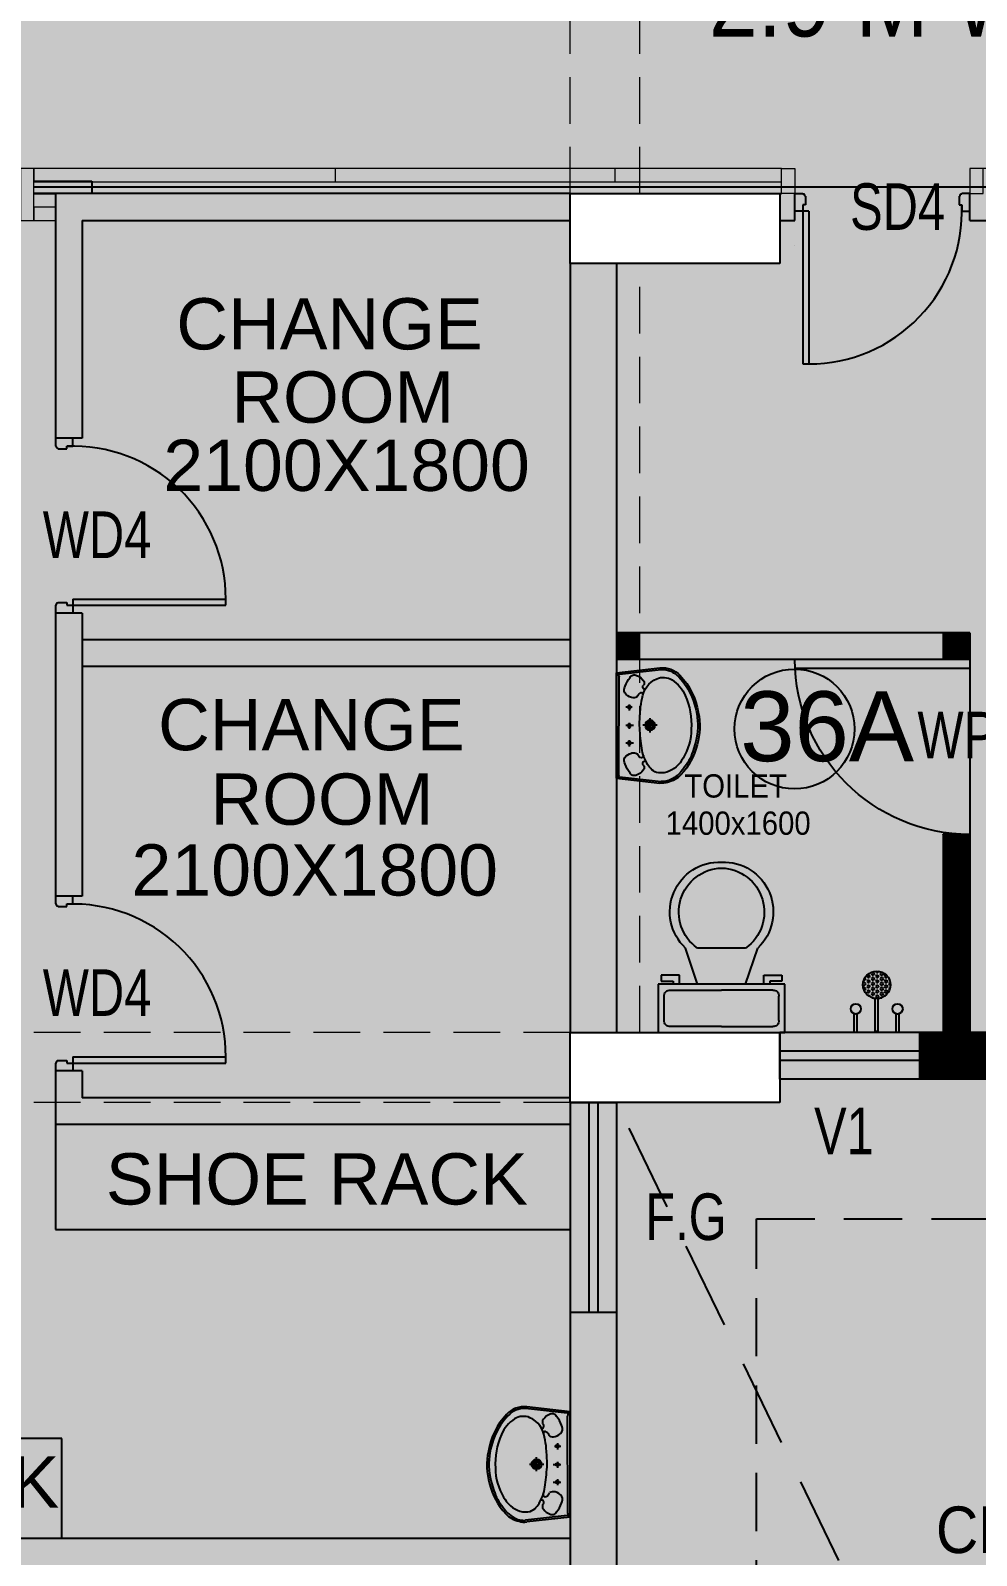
# Model space of a CAD drawing. Extents: x 11034434 to 11724204, y -4674497 to -3911811.
# Drawn here: x 11653140 to 11657198, y -4556778 to -4550233 of the extents above; entities that cross this region are included whole.
import ezdxf

# ---------------------------------------------------------------- set-up
doc = ezdxf.new("R2010")
doc.units = 0
doc.header["$MEASUREMENT"] = 0
for name, pattern in [('CENTER', [0]), ('DASHED', [0.75, 0.5, -0.25]), ('DASHED2', [0.375, 0.25, -0.125]), ('HIDDEN', [0.375, 0.25, -0.125])]:
    doc.linetypes.add(name, pattern=pattern)
doc.layers.get('0').update_dxf_attribs({"color": 251, "linetype": 'CONTINUOUS'})
for name, color, linetype in [('BEAM', 251, 'CONTINUOUS'), ('HATCH', 251, 'CONTINUOUS'), ('HS', 251, 'CONTINUOUS')]:
    doc.layers.add(name, color=color, linetype=linetype)
doc.layers.add('WALL PANEL', color=7, linetype='CONTINUOUS', lineweight=15)
doc.styles.add('ARIAL', font='arial.ttf', dxfattribs={"width": 0.75})
doc.styles.get("Standard").update_dxf_attribs({"font": 'arial.ttf'})
pattern_1 = [(45, (348973.33256, 82478.97014), (-0.0883883476483, 0.0883883476483), [])]

msp = doc.modelspace()

# ---------------------------------------------------------------- hatches: boundary and pattern name
at = {"ltscale": 500}
for points in [[(11655454, -4550933), (11653246.5, -4550933), (11653246.5, -4551983), (11653361.5, -4551983), (11653361.5, -4551048), (11655454, -4551048)], [(11655654, -4551233), (11655454, -4551233), (11655454, -4554533), (11655654, -4554533)], [(11653361.5, -4552733), (11653246.5, -4552733), (11653246.5, -4553948), (11653361.5, -4553948)], [(11655454, -4552848), (11653361.5, -4552848), (11653361.5, -4552963), (11655454, -4552963)], [(11653246.5, -4554928), (11653361.5, -4554928), (11653361.5, -4554698), (11653246.5, -4554698)], [(11655454, -4554833), (11655454, -4554813), (11653361.5, -4554813), (11653361.5, -4554928), (11655454, -4554928)], [(11655654, -4555733), (11655454, -4555733), (11655454, -4556998), (11655654, -4556998)], [(11655454, -4556703), (11649424, -4556703), (11649424, -4556818), (11655454, -4556818)]]:
    msp.add_hatch(color=256, dxfattribs=at).paths.add_polyline_path(points)
at = {"layer": 'HATCH', "ltscale": 500}
h = msp.add_hatch(color=251, dxfattribs=at)
h.dxf.hatch_style = 1
h.paths.add_polyline_path([(11633364, -4566323), (11633664, -4566323), (11633664, -4567223), (11633364, -4567223)])
h.paths.add_polyline_path([(11676774, -4570188), (11677674, -4570188), (11677674, -4570488), (11676774, -4570488)])
h.paths.add_polyline_path([(11651189, -4576253), (11651489, -4576253), (11651489, -4577153), (11651189, -4577153)])
h.paths.add_polyline_path([(11673574, -4576253), (11674174, -4576253), (11674174, -4576553), (11673574, -4576553)])
h.paths.add_polyline_path([(11629934, -4558133), (11630684, -4558133), (11630684, -4558433), (11629934, -4558433)])
h.paths.add_polyline_path([(11629934, -4561663), (11630834, -4561663), (11630834, -4561963), (11629934, -4561963)])
h.paths.add_polyline_path([(11666915.7, -4576153), (11667744, -4576153), (11667744, -4576453), (11666915.7, -4576453)])
h.paths.add_polyline_path([(11643159, -4575553), (11643459, -4575553), (11643459, -4576453), (11643159, -4576453)])
h.paths.add_polyline_path([(11636989, -4575703), (11637289, -4575703), (11637289, -4576453), (11636989, -4576453)])
h.paths.add_polyline_path([(11636664, -4576478), (11636964, -4576478), (11636964, -4577228), (11636664, -4577228)])
h.paths.add_polyline_path([(11629934, -4547263), (11630684, -4547263), (11630684, -4547563), (11629934, -4547563)])
h.paths.add_polyline_path([(11676774, -4547263), (11677674, -4547263), (11677674, -4547563), (11676774, -4547563)])
h.paths.add_polyline_path([(11629834, -4566323), (11630134, -4566323), (11630134, -4567223), (11629834, -4567223)])
h.paths.add_polyline_path([(11636664, -4575703), (11636964, -4575703), (11636964, -4576453), (11636664, -4576453)])
h.paths.add_polyline_path([(11676674, -4533533), (11676974, -4533533), (11676974, -4532554.7), (11676674, -4532554.7)])
h.paths.add_polyline_path([(11629934, -4554533), (11630684, -4554533), (11630684, -4554833), (11629934, -4554833)])
h.paths.add_polyline_path([(11658389, -4576253), (11658689, -4576253), (11658689, -4577153), (11658389, -4577153)])
h.paths.add_polyline_path([(11676774, -4527303), (11677674, -4527303), (11677674, -4527603), (11676774, -4527603)])
h.paths.add_polyline_path([(11676774, -4543663), (11677674, -4543663), (11677674, -4543963), (11676774, -4543963)])
h.paths.add_polyline_path([(11629934, -4550933), (11630684, -4550933), (11630684, -4551233), (11629934, -4551233)])
h.paths.add_polyline_path([(11661989, -4570223), (11662289, -4570223), (11662289, -4571123), (11661989, -4571123)])
h.paths.add_polyline_path([(11676774, -4550933), (11677674, -4550933), (11677674, -4551233), (11676774, -4551233)])
h.paths.add_polyline_path([(11634979, -4536533), (11635279, -4536533), (11635279, -4537133), (11634979, -4537133)])
h.paths.add_polyline_path([(11629934, -4536533), (11630834, -4536533), (11630834, -4536833), (11629934, -4536833)])
h.paths.add_polyline_path([(11676774, -4536533), (11677574, -4536533), (11677574, -4536833), (11676774, -4536833)])
h.paths.add_polyline_path([(11673574, -4565263), (11674272.9, -4565263), (11674272.9, -4565563), (11673574, -4565563)])
h.paths.add_polyline_path([(11670744, -4576153), (11671572.3, -4576153), (11671572.3, -4576453), (11670744, -4576453)])
h.paths.add_polyline_path([(11676774, -4558133), (11677674, -4558133), (11677674, -4558433), (11676774, -4558433)])
h.paths.add_polyline_path([(11634979, -4532933), (11635279, -4532933), (11635279, -4533533), (11634979, -4533533)])
h.paths.add_polyline_path([(11635304, -4532933), (11635604, -4532933), (11635604, -4533533), (11635304, -4533533)])
h.paths.add_polyline_path([(11631314, -4532633), (11631614, -4532633), (11631614, -4533533), (11631314, -4533533)])
h.paths.add_polyline_path([(11676774, -4576153), (11677674, -4576153), (11677674, -4576453), (11676774, -4576453)])
h.paths.add_polyline_path([(11649424, -4525003), (11649724, -4525003), (11649724, -4525903), (11649424, -4525903)])
h.paths.add_polyline_path([(11655454, -4525003), (11655754, -4525003), (11655754, -4525903), (11655454, -4525903)])
h.paths.add_polyline_path([(11633364, -4575703), (11633664, -4575703), (11633664, -4576453), (11633364, -4576453)])
h.paths.add_polyline_path([(11635304, -4536533), (11635604, -4536533), (11635604, -4537133), (11635304, -4537133)])
h.paths.add_polyline_path([(11646124, -4525003), (11646424, -4525003), (11646424, -4525903), (11646124, -4525903)])
h.paths.add_polyline_path([(11631314, -4526753), (11631614, -4526753), (11631614, -4527503), (11631314, -4527503)])
h.paths.add_polyline_path([(11634979, -4540133), (11635279, -4540133), (11635279, -4540733), (11634979, -4540733)])
h.paths.add_polyline_path([(11635304, -4540733), (11635604, -4540733), (11635604, -4540133), (11635304, -4540133)])
h.paths.add_polyline_path([(11633364, -4561213), (11633664, -4561213), (11633664, -4561963), (11633364, -4561963)])
h.paths.add_polyline_path([(11634979, -4526753), (11635279, -4526753), (11635279, -4527503), (11634979, -4527503)])
h.paths.add_polyline_path([(11632914, -4576478), (11633664, -4576478), (11633664, -4576778), (11632914, -4576778)])
h.paths.add_polyline_path([(11661989, -4576253), (11662289, -4576253), (11662289, -4577153), (11661989, -4577153)])
h.paths.add_polyline_path([(11633364, -4570223), (11633664, -4570223), (11633664, -4570973), (11633364, -4570973)])
h.paths.add_polyline_path([(11654789, -4576253), (11655089, -4576253), (11655089, -4577153), (11654789, -4577153)])
h.paths.add_polyline_path([(11676774, -4540133), (11677674, -4540133), (11677674, -4540433), (11676774, -4540433)])
h.paths.add_polyline_path([(11629934, -4543663), (11630684, -4543663), (11630684, -4543963), (11629934, -4543963)])
h.paths.add_polyline_path([(11670744, -4576478), (11671344, -4576478), (11671344, -4576778), (11670744, -4576778)])
h.paths.add_polyline_path([(11629659, -4576478), (11630409, -4576478), (11630409, -4576778), (11629659, -4576778)])
h.paths.add_polyline_path([(11667144, -4576478), (11667744, -4576478), (11667744, -4576778), (11667144, -4576778)])
h.paths.add_polyline_path([(11630834, -4540133), (11629934, -4540133), (11629934, -4540433), (11630834, -4540433)])
h.paths.add_polyline_path([(11643159, -4570223), (11643459, -4570223), (11643459, -4571123), (11643159, -4571123)])
h.paths.add_polyline_path([(11647589, -4576253), (11647889, -4576253), (11647889, -4577153), (11647589, -4577153)])
h.paths.add_polyline_path([(11667444, -4570223), (11667744, -4570223), (11667744, -4571123), (11667444, -4571123)])
h.paths.add_polyline_path([(11676774, -4561663), (11677674, -4561663), (11677674, -4561963), (11676774, -4561963)])
h.paths.add_polyline_path([(11676774, -4566923), (11677752.3, -4566923), (11677752.3, -4567223), (11676774, -4567223)])
h.paths.add_polyline_path([(11637734, -4526603), (11638034, -4526603), (11638034, -4527503), (11637734, -4527503)])
edge = h.paths.add_edge_path()
edge.add_line((11658239, -4526603), (11658239, -4527503))
edge.add_line((11670744, -4567223), (11671722.3, -4567223))
edge.add_line((11636664, -4561213), (11636664, -4561963))
edge.add_line((11658539, -4533533), (11658539, -4532633))
edge.add_line((11636964, -4570973), (11636964, -4570223))
edge.add_line((11636989, -4570223), (11636989, -4570973))
h.paths.add_polyline_path([(11655454, -4566923), (11656354, -4566923), (11656354, -4567223), (11655454, -4567223)], flags=17)
h.paths.add_polyline_path([(11640094, -4566323), (11640394, -4566323), (11640394, -4567223), (11640094, -4567223)], flags=17)
h.paths.add_polyline_path([(11636989, -4566473), (11637289, -4566473), (11637289, -4567223), (11636989, -4567223)], flags=17)
h.paths.add_polyline_path([(11636989, -4570223), (11637289, -4570223), (11637289, -4570973), (11636989, -4570973)], flags=17)
h.paths.add_polyline_path([(11645445.7, -4566923), (11646424, -4566923), (11646424, -4567223), (11645445.7, -4567223)], flags=17)
h.paths.add_polyline_path([(11647249.9, -4570223), (11648228.1, -4570223), (11648228.1, -4570523), (11647249.9, -4570523)], flags=17)
h.paths.add_polyline_path([(11660814, -4566923), (11661714, -4566923), (11661714, -4567223), (11660814, -4567223)], flags=17)
h.paths.add_polyline_path([(11649424, -4566923), (11650402.3, -4566923), (11650402.3, -4567223), (11649424, -4567223)], flags=17)
h.paths.add_polyline_path([(11666844, -4566923), (11667744, -4566923), (11667744, -4567223), (11666844, -4567223)], flags=17)
h.paths.add_polyline_path([(11636664, -4566473), (11636964, -4566473), (11636964, -4567223), (11636664, -4567223)], flags=17)
h.paths.add_polyline_path([(11636664, -4570223), (11636964, -4570223), (11636964, -4570973), (11636664, -4570973)], flags=17)
h.paths.add_polyline_path([(11660814, -4540133), (11661714, -4540133), (11661714, -4540433), (11660814, -4540433)], flags=17)
h.paths.add_polyline_path([(11655454, -4532933), (11655754, -4532933), (11655754, -4533533), (11655454, -4533533)], flags=16)
h.paths.add_polyline_path([(11655454, -4547263), (11656354, -4547263), (11656354, -4547563), (11655454, -4547563)], flags=17)
h.paths.add_polyline_path([(11652224, -4531073), (11652824, -4531073), (11652824, -4531373), (11652224, -4531373)], flags=17)
h.paths.add_polyline_path([(11652224, -4533233), (11652824, -4533233), (11652824, -4533533), (11652224, -4533533)], flags=16)
h.paths.add_polyline_path([(11660814, -4561663), (11661714, -4561663), (11661714, -4561963), (11660814, -4561963)], flags=17)
h.paths.add_polyline_path([(11636664, -4561213), (11636964, -4561213), (11636964, -4561963), (11636664, -4561963)], flags=17)
h.paths.add_polyline_path([(11646424, -4551233), (11645524, -4551233), (11645524, -4550933), (11646424, -4550933)], flags=17)
h.paths.add_polyline_path([(11639494, -4558133), (11640394, -4558133), (11640394, -4558433), (11639494, -4558433)], flags=17)
h.paths.add_polyline_path([(11646124, -4561363), (11646424, -4561363), (11646424, -4562263), (11646124, -4562263)], flags=17)
h.paths.add_polyline_path([(11639494, -4561663), (11640394, -4561663), (11640394, -4561963), (11639494, -4561963)], flags=17)
h.paths.add_polyline_path([(11655454, -4558133), (11656354, -4558133), (11656354, -4558433), (11655454, -4558433)], flags=17)
h.paths.add_polyline_path([(11636989, -4561213), (11637289, -4561213), (11637289, -4561963), (11636989, -4561963)], flags=17)
h.paths.add_polyline_path([(11639494, -4554533), (11640394, -4554533), (11640394, -4554833), (11639494, -4554833)], flags=17)
h.paths.add_polyline_path([(11660814, -4543663), (11661714, -4543663), (11661714, -4543963), (11660814, -4543963)], flags=17)
h.paths.add_polyline_path([(11660814, -4554533), (11661714, -4554533), (11661714, -4554833), (11660814, -4554833)], flags=17)
h.paths.add_polyline_path([(11660814, -4550933), (11661714, -4550933), (11661714, -4551233), (11660814, -4551233)], flags=17)
h.paths.add_polyline_path([(11664314, -4565263), (11664914, -4565263), (11664914, -4565563), (11664314, -4565563)], flags=17)
h.paths.add_polyline_path([(11670744, -4547263), (11671644, -4547263), (11671644, -4547563), (11670744, -4547563)], flags=17)
h.paths.add_polyline_path([(11666844, -4547263), (11667744, -4547263), (11667744, -4547563), (11666844, -4547563)], flags=17)
h.paths.add_polyline_path([(11649424, -4554233), (11649724, -4554233), (11649724, -4555133), (11649424, -4555133)], flags=17)
h.paths.add_polyline_path([(11655454, -4554533), (11656354, -4554533), (11656354, -4554833), (11655454, -4554833)], flags=17)
h.paths.add_polyline_path([(11670744, -4566923), (11671722.3, -4566923), (11671722.3, -4567223), (11670744, -4567223)], flags=17)
h.paths.add_polyline_path([(11646124, -4554233), (11646424, -4554233), (11646424, -4555133), (11646124, -4555133)], flags=17)
h.paths.add_polyline_path([(11667444, -4554233), (11667744, -4554233), (11667744, -4555133), (11667444, -4555133)], flags=17)
h.paths.add_polyline_path([(11649424, -4547263), (11650324, -4547263), (11650324, -4547563), (11649424, -4547563)], flags=17)
h.paths.add_polyline_path([(11662541.5, -4533233), (11663441.5, -4533233), (11663441.5, -4533533), (11662541.5, -4533533)], flags=17)
h.paths.add_polyline_path([(11666844, -4533233), (11667744, -4533233), (11667744, -4533533), (11666844, -4533533)], flags=17)
h.paths.add_polyline_path([(11670744, -4533233), (11671644, -4533233), (11671644, -4533533), (11670744, -4533533)], flags=17)
h.paths.add_polyline_path([(11655454, -4550933), (11656354, -4550933), (11656354, -4551233), (11655454, -4551233)], flags=17)
h.paths.add_polyline_path([(11649424, -4550933), (11650324, -4550933), (11650324, -4551233), (11649424, -4551233)], flags=17)
h.paths.add_polyline_path([(11642994, -4565263), (11643594, -4565263), (11643594, -4565563), (11642994, -4565563)], flags=17)
h.paths.add_polyline_path([(11655454, -4540133), (11656354, -4540133), (11656354, -4540433), (11655454, -4540433)], flags=17)
h.paths.add_polyline_path([(11639494, -4550933), (11640394, -4550933), (11640394, -4551233), (11639494, -4551233)], flags=17)
h.paths.add_polyline_path([(11670744, -4550933), (11671644, -4550933), (11671644, -4551233), (11670744, -4551233)], flags=17)
h.paths.add_polyline_path([(11666844, -4550933), (11667744, -4550933), (11667744, -4551233), (11666844, -4551233)], flags=17)
h.paths.add_polyline_path([(11670744, -4554233), (11671044, -4554233), (11671044, -4555133), (11670744, -4555133)], flags=17)
h.paths.add_polyline_path([(11649424, -4557833), (11649724, -4557833), (11649724, -4558733), (11649424, -4558733)], flags=17)
h.paths.add_polyline_path([(11670744, -4561363), (11671044, -4561363), (11671044, -4562263), (11670744, -4562263)], flags=17)
h.paths.add_polyline_path([(11655454, -4543663), (11656354, -4543663), (11656354, -4543963), (11655454, -4543963)], flags=17)
h.paths.add_polyline_path([(11667444, -4543363), (11667744, -4543363), (11667744, -4544263), (11667444, -4544263)], flags=17)
h.paths.add_polyline_path([(11670744, -4543363), (11671044, -4543363), (11671044, -4544263), (11670744, -4544263)], flags=17)
h.paths.add_polyline_path([(11645524, -4547263), (11646424, -4547263), (11646424, -4547563), (11645524, -4547563)], flags=17)
h.paths.add_polyline_path([(11660618.7, -4547262.8), (11661714, -4547263), (11661714, -4547563), (11660618.7, -4547562.8)], flags=17)
h.paths.add_polyline_path([(11639494, -4547263), (11640394, -4547263), (11640394, -4547563), (11639494, -4547563)], flags=17)
h.paths.add_polyline_path([(11654449.9, -4570223), (11655428.1, -4570223), (11655428.1, -4570523), (11654449.9, -4570523)], flags=17)
h.paths.add_polyline_path([(11646124, -4557833), (11646424, -4557833), (11646424, -4558733), (11646124, -4558733)], flags=17)
h.paths.add_polyline_path([(11641979, -4527503), (11642279, -4527503), (11642279, -4526703), (11641979, -4526703)], flags=17)
h.paths.add_polyline_path([(11670744, -4539833), (11671044, -4539833), (11671044, -4540733), (11670744, -4540733)], flags=17)
h.paths.add_polyline_path([(11646124, -4530473), (11646424, -4530473), (11646424, -4531373), (11646124, -4531373)], flags=17)
h.paths.add_polyline_path([(11660814, -4536533), (11661714, -4536533), (11661714, -4536833), (11660814, -4536833)], flags=17)
h.paths.add_polyline_path([(11655454, -4530473), (11655754, -4530473), (11655754, -4531373), (11655454, -4531373)], flags=17)
h.paths.add_polyline_path([(11641979, -4532633), (11642279, -4532633), (11642279, -4533533), (11641979, -4533533)], flags=17)
h.paths.add_polyline_path([(11658239, -4532633), (11658539, -4532633), (11658539, -4533533), (11658239, -4533533)], flags=16)
h.paths.add_polyline_path([(11639494, -4536533), (11640394, -4536533), (11640394, -4536833), (11639494, -4536833)], flags=17)
h.paths.add_polyline_path([(11649424, -4536533), (11650069, -4536533), (11650069, -4536833), (11649424, -4536833)], flags=17)
h.paths.add_polyline_path([(11637734, -4532633), (11638034, -4532633), (11638034, -4533533), (11637734, -4533533)], flags=17)
h.paths.add_polyline_path([(11667444, -4526603), (11667744, -4526603), (11667744, -4527503), (11667444, -4527503)], flags=17)
h.paths.add_polyline_path([(11646124, -4532633), (11646424, -4532633), (11646424, -4533533), (11646124, -4533533)], flags=17)
h.paths.add_polyline_path([(11662841.5, -4526603), (11663141.5, -4526603), (11663141.5, -4527503), (11662841.5, -4527503)], flags=17)
h.paths.add_polyline_path([(11670744, -4536533), (11671644, -4536533), (11671644, -4536833), (11670744, -4536833)], flags=17)
h.paths.add_polyline_path([(11646124, -4543363), (11646424, -4543363), (11646424, -4544263), (11646124, -4544263)], flags=17)
h.paths.add_polyline_path([(11639494, -4540133), (11640394, -4540133), (11640394, -4540433), (11639494, -4540433)], flags=17)
h.paths.add_polyline_path([(11658239, -4526603), (11658539, -4526603), (11658539, -4527503), (11658239, -4527503)], flags=17)
h.paths.add_polyline_path([(11666844, -4536533), (11667744, -4536533), (11667744, -4536833), (11666844, -4536833)], flags=17)
h.paths.add_polyline_path([(11670744, -4526603), (11671044, -4526603), (11671044, -4527503), (11670744, -4527503)], flags=17)
h.paths.add_polyline_path([(11658049.9, -4570223), (11659028.1, -4570223), (11659028.1, -4570523), (11658049.9, -4570523)], flags=17)
h.paths.add_polyline_path([(11655454, -4536533), (11656354, -4536533), (11656354, -4536833), (11655454, -4536833)], flags=17)
h.paths.add_polyline_path([(11655454, -4561663), (11656354, -4561663), (11656354, -4561963), (11655454, -4561963)], flags=17)
h.paths.add_polyline_path([(11649424, -4539833), (11649724, -4539833), (11649724, -4540733), (11649424, -4540733)], flags=17)
h.paths.add_polyline_path([(11660814, -4558133), (11661714, -4558133), (11661714, -4558433), (11660814, -4558433)], flags=17)
h.paths.add_polyline_path([(11646124, -4540733), (11646424, -4540733), (11646424, -4539835.4), (11646124, -4539835.4)], flags=17)
h.paths.add_polyline_path([(11667444, -4557833), (11667744, -4557833), (11667744, -4558733), (11667444, -4558733)], flags=17)
h.paths.add_polyline_path([(11649424, -4561363), (11649724, -4561363), (11649724, -4562263), (11649424, -4562263)], flags=17)
h.paths.add_polyline_path([(11670744, -4557833), (11671044, -4557833), (11671044, -4558733), (11670744, -4558733)], flags=17)
h.paths.add_polyline_path([(11645445.7, -4536533), (11646424, -4536533), (11646424, -4536833), (11645445.7, -4536833)], flags=17)
h.paths.add_polyline_path([(11667444, -4561363), (11667744, -4561363), (11667744, -4562263), (11667444, -4562263)], flags=17)
h.paths.add_polyline_path([(11649424, -4543363), (11649724, -4543363), (11649724, -4544263), (11649424, -4544263)], flags=17)
h.paths.add_polyline_path([(11639494, -4543663), (11640394, -4543663), (11640394, -4543963), (11639494, -4543963)], flags=17)
h.paths.add_polyline_path([(11667444, -4539833), (11667744, -4539833), (11667744, -4540733), (11667444, -4540733)], flags=17)
h.paths.add_polyline_path([(11671044, -4570280.2), (11670744, -4570280.2), (11670744, -4571201.3), (11671044, -4571201.3)])
at = {"layer": 'HS', "linetype": 'CENTER', "ltscale": 500}
h = msp.add_hatch(color=256, dxfattribs=at)
h.dxf.hatch_style = 1
h.paths.add_polyline_path([(11656419, -4550933), (11656361.8, -4550933), (11656354, -4550933), (11656354, -4551048), (11656361.8, -4551048), (11656419, -4551048)])
at = {"layer": 'HS', "lineweight": -3, "ltscale": 500}
h = msp.add_hatch(dxfattribs=at)
h.set_pattern_fill('ANSI31', color=256)
h.set_pattern_definition([(45, (784378.75209, -965280.0364), (-0.0883883476483, 0.0883883476483), [])])
h.paths.add_polyline_path([(11660814, -4550933), (11659441.5, -4550933), (11659441.5, -4551048), (11660814, -4551048)])
h.paths.add_polyline_path([(11657169, -4550933), (11657169, -4551048), (11659441.5, -4551048), (11659441.5, -4550933)])
h.paths.add_polyline_path([(11657169, -4550933), (11657169, -4550933), (11657169, -4550983.4)], flags=17)
at = {"layer": 'HS', "linetype": 'CENTER', "ltscale": 500, "true_color": 0x636466}
h = msp.add_hatch(dxfattribs=at)
h.set_pattern_fill('ANSI31', color=251)
h.set_pattern_definition(pattern_1)
h.paths.add_polyline_path([(11655654, -4552933), (11655754, -4552933), (11655754, -4552818), (11655654, -4552818), (11655654, -4552933)])
h = msp.add_hatch(dxfattribs=at)
h.set_pattern_fill('ANSI31', color=251)
h.set_pattern_definition(pattern_1)
h.paths.add_polyline_path([(11655754, -4552818), (11655754, -4552933), (11657054, -4552933), (11657054, -4552818)])
h = msp.add_hatch(dxfattribs=at)
h.set_pattern_fill('ANSI31', color=251)
h.set_pattern_definition(pattern_1)
h.paths.add_polyline_path([(11657169, -4552818), (11657054, -4552818), (11657054, -4552933), (11657169, -4552933)])
h = msp.add_hatch(dxfattribs=at)
h.set_pattern_fill('ANSI31', color=251)
h.set_pattern_definition(pattern_1)
h.paths.add_polyline_path([(11657054, -4554533), (11657169, -4554533), (11657169, -4553683), (11657054, -4553683)])
at = {"layer": 'HS', "lineweight": -3, "ltscale": 500}
h = msp.add_hatch(dxfattribs=at)
h.set_pattern_fill('ANSI31', color=256, scale=10)
h.set_pattern_definition([(45, (11660146.0667, -4554654.2236), (-0.8838835, 0.8838835), [])])
h.paths.add_polyline_path([(11660814, -4554533), (11659914, -4554533), (11660194.5, -4554533), (11660194.5, -4554733), (11659914, -4554733), (11660814, -4554733)])
h.paths.add_polyline_path([(11659294.5, -4554533), (11657169, -4554533), (11656954, -4554533), (11656954, -4554733), (11657254, -4554733), (11659294.5, -4554733)])

# ---------------------------------------------------------------- linework, layer by layer
at = {"lineweight": 25}
for p, q in [((11653153.5, -4550880), (11653402.3, -4550880)), ((11653402.3, -4550880), (11653402.3, -4550933)), ((11667514, -4550905), (11653153.5, -4550905)), ((11655454, -4550933), (11653153.5, -4550933)), ((11653246.5, -4550933), (11653246.5, -4552016.7)), ((11656354, -4550933), (11656361.8, -4550933)), ((11656419, -4551048), (11656419, -4550933)), ((11656419, -4550933), (11656452.7, -4550933)), ((11656452.7, -4550933), (11656452.7, -4550934.9)), ((11656464, -4550944.2), (11656462.1, -4550944.2)), ((11656464, -4550944.2), (11656464, -4550981.7)), ((11657124, -4550944.2), (11657125.9, -4550944.2)), ((11657124, -4550944.2), (11657124, -4550981.7)), ((11657135.2, -4550933), (11657135.2, -4550934.9)), ((11657169, -4550933), (11657135.2, -4550933)), ((11657169, -4551048), (11657169, -4550933)), ((11656479, -4551008), (11656419, -4551008)), ((11656452.7, -4550981.7), (11656452.7, -4551664.2)), ((11656464, -4550981.7), (11656452.7, -4550981.7)), ((11656479, -4551008), (11656479, -4551664.2)), ((11657124, -4550981.7), (11657135.2, -4550981.7)), ((11657135.2, -4550981.7), (11657135.2, -4551008)), ((11657135.2, -4551008), (11657169, -4551008)), ((11653361.5, -4551048), (11655454, -4551048)), ((11653361.5, -4551048), (11653361.5, -4551983)), ((11656354, -4551048), (11656361.8, -4551048)), ((11656418.9, -4551040.2), (11656418.9, -4551040.2)), ((11657168.9, -4551040.2), (11657169, -4551040.2)), ((11657169, -4551048), (11660814, -4551048)), ((11656418.9, -4551155.2), (11656418.9, -4551155.2)), ((11655454, -4551233), (11655454, -4554533)), ((11655654, -4551233), (11655654, -4554533)), ((11656452.7, -4551664.2), (11656479, -4551664.2)), ((11653361.5, -4551983), (11653246.5, -4551983)), ((11653321.5, -4552016.7), (11653321.5, -4551983)), ((11653246.5, -4552016.7), (11653248.4, -4552016.7)), ((11653257.8, -4552028), (11653257.8, -4552026.1)), ((11653257.8, -4552028), (11653295.3, -4552028)), ((11653295.3, -4552028), (11653295.3, -4552016.7)), ((11653295.3, -4552016.7), (11653321.5, -4552016.7)), ((11653246.5, -4552699.2), (11653248.4, -4552699.2)), ((11653246.5, -4552699.2), (11653246.5, -4553981.7)), ((11653257.8, -4552688), (11653257.8, -4552689.9)), ((11653257.8, -4552688), (11653295.3, -4552688)), ((11653295.3, -4552688), (11653295.3, -4552699.2)), ((11653295.3, -4552699.2), (11653977.8, -4552699.2)), ((11653321.5, -4552673), (11653977.8, -4552673)), ((11653321.5, -4552673), (11653321.5, -4552733)), ((11653977.8, -4552699.2), (11653977.8, -4552673)), ((11653361.5, -4552733), (11653246.5, -4552733)), ((11653361.5, -4552733), (11653361.5, -4553948)), ((11655454, -4552848), (11653361.5, -4552848)), ((11657054, -4552818), (11655654, -4552818)), ((11657054, -4552818), (11657054, -4552933)), ((11657169, -4552818), (11657054, -4552818)), ((11657169, -4552818), (11657169, -4554533)), ((11655454, -4552963), (11653361.5, -4552963)), ((11657169, -4552933), (11655654, -4552933)), ((11655654, -4552989.5), (11655838.7, -4552968.8)), ((11655654, -4552997.5), (11655845.4, -4552976)), ((11655654, -4553441.9), (11655654, -4552989.5)), ((11657169, -4552933), (11656419, -4552933)), ((11657169, -4552970.5), (11656419.9, -4552970.5)), ((11655663.6, -4553426.8), (11655664.7, -4553008.9)), ((11655720.7, -4553137.1), (11655693.4, -4553137.1)), ((11655708.4, -4553125), (11655708.4, -4553151.2)), ((11655797.3, -4553245.1), (11655797.3, -4553184.7)), ((11655725.9, -4553216.3), (11655693.4, -4553216.3)), ((11655708.4, -4553204.2), (11655708.4, -4553230.4)), ((11655827.4, -4553214.8), (11655766, -4553214.8)), ((11655725.9, -4553291.1), (11655693.4, -4553291.1)), ((11655708.4, -4553279), (11655708.4, -4553305.2)), ((11655654, -4553434), (11655845.4, -4553455.4)), ((11655654, -4553441.9), (11655838.7, -4553462.6)), ((11657054, -4553683), (11657054, -4554533)), ((11657169, -4553683), (11657054, -4553683)), ((11653361.5, -4553948), (11653246.5, -4553948)), ((11653321.5, -4553981.7), (11653321.5, -4553948)), ((11653246.5, -4553981.7), (11653248.4, -4553981.7)), ((11653257.8, -4553993), (11653257.8, -4553991.1)), ((11653257.8, -4553993), (11653295.3, -4553993)), ((11653295.3, -4553993), (11653295.3, -4553981.7)), ((11653295.3, -4553981.7), (11653321.5, -4553981.7)), ((11656000.6, -4554326.1), (11655948.8, -4554170.9)), ((11656207.4, -4554170.9), (11656000.6, -4554170.9)), ((11656207.4, -4554326.1), (11656259.2, -4554170.9)), ((11655923, -4554287.3), (11655845.4, -4554287.3)), ((11655845.4, -4554287.3), (11655845.4, -4554313.2)), ((11655923, -4554326.1), (11655923, -4554287.3)), ((11656285, -4554287.3), (11656362.6, -4554287.3)), ((11656285, -4554326.1), (11656285, -4554287.3)), ((11656362.6, -4554287.3), (11656362.6, -4554313.2)), ((11656375.6, -4554326.1), (11655832.4, -4554326.1)), ((11655832.4, -4554326.1), (11655832.4, -4554533)), ((11655845.4, -4554313.2), (11655897.1, -4554313.2)), ((11655884.2, -4554352), (11656104, -4554352)), ((11655897.1, -4554313.2), (11655897.1, -4554326.1)), ((11656323.8, -4554352), (11656104, -4554352)), ((11656362.6, -4554313.2), (11656310.9, -4554313.2)), ((11656310.9, -4554313.2), (11656310.9, -4554326.1)), ((11656375.6, -4554533), (11656375.6, -4554326.1)), ((11655858.3, -4554481.3), (11655858.3, -4554377.8)), ((11656349.7, -4554481.3), (11656349.7, -4554377.8)), ((11655832.4, -4554533), (11656104, -4554533)), ((11656104, -4554507.1), (11655884.2, -4554507.1)), ((11656104, -4554507.1), (11656323.8, -4554507.1)), ((11656104, -4554533), (11656375.6, -4554533)), ((11656354, -4554733), (11656354, -4554533)), ((11657254, -4554533), (11656354, -4554533)), ((11656954, -4554733), (11656954, -4554533)), ((11656954, -4554613), (11656354, -4554613)), ((11653246.5, -4554664.2), (11653246.5, -4554928)), ((11653246.5, -4554664.2), (11653248.4, -4554664.2)), ((11653257.8, -4554653), (11653257.8, -4554654.9)), ((11653257.8, -4554653), (11653295.3, -4554653)), ((11653295.3, -4554653), (11653295.3, -4554664.2)), ((11653295.3, -4554664.2), (11653977.8, -4554664.2)), ((11653321.5, -4554638), (11653977.8, -4554638)), ((11653321.5, -4554638), (11653321.5, -4554698)), ((11653977.8, -4554664.2), (11653977.8, -4554638)), ((11656954, -4554653), (11656354, -4554653)), ((11653361.5, -4554698), (11653246.5, -4554698)), ((11653361.5, -4554698), (11653361.5, -4554813)), ((11657254, -4554733), (11656354, -4554733)), ((11655454, -4554813), (11653361.5, -4554813)), ((11655454, -4554833), (11655654, -4554833)), ((11655454, -4554833), (11655454, -4562863)), ((11655534, -4554833), (11655534, -4555733)), ((11655574, -4554833), (11655574, -4555733)), ((11655654, -4554833), (11655654, -4558133)), ((11655454, -4554928), (11653246.5, -4554928)), ((11655454, -4555733), (11655654, -4555733)), ((11655454, -4556168.8), (11655262.6, -4556147.3)), ((11655454, -4556160.8), (11655269.3, -4556140.1)), ((11655444.4, -4556598.1), (11655443.3, -4556180.2)), ((11655454, -4556613.2), (11655454, -4556160.8)), ((11655387.3, -4556308.4), (11655414.6, -4556308.4)), ((11655399.6, -4556296.3), (11655399.6, -4556322.5)), ((11655280.6, -4556386.1), (11655342, -4556386.1)), ((11655310.7, -4556416.4), (11655310.7, -4556356)), ((11655382.1, -4556387.6), (11655414.6, -4556387.6)), ((11655399.6, -4556375.5), (11655399.6, -4556401.7)), ((11655399.6, -4556450.3), (11655399.6, -4556476.5)), ((11655382.1, -4556462.4), (11655414.6, -4556462.4)), ((11655454, -4556605.3), (11655262.6, -4556626.7)), ((11655454, -4556613.2), (11655269.3, -4556633.9)), ((11649424, -4556703), (11655454, -4556703))]:
    msp.add_line(p, q, dxfattribs=at)
at = {"lineweight": 25, "ltscale": 500}
for p, q in [((11653153.5, -4550933), (11653246.5, -4550933)), ((11655454, -4551233), (11655454, -4550933)), ((11655454, -4550933), (11656354, -4550933)), ((11656354, -4550933), (11656354, -4551233)), ((11656354, -4551233), (11655454, -4551233)), ((11656719.2, -4554298.2), (11656721.9, -4554302.8)), ((11656731.3, -4554286.5), (11656728.1, -4554291.9)), ((11656728.1, -4554291.9), (11656731.3, -4554297.4)), ((11656731.3, -4554286.5), (11656737.5, -4554286.5)), ((11656731.3, -4554297.4), (11656737.5, -4554297.4)), ((11656737.5, -4554286.5), (11656740.6, -4554291.9)), ((11656740.6, -4554291.9), (11656737.5, -4554297.4)), ((11656750, -4554275.7), (11656746.9, -4554281.1)), ((11656746.9, -4554281.1), (11656750, -4554286.5)), ((11656750, -4554297.4), (11656746.9, -4554302.8)), ((11656750, -4554275.7), (11656756.3, -4554275.7)), ((11656750, -4554286.5), (11656756.3, -4554286.5)), ((11656750, -4554297.4), (11656756.3, -4554297.4)), ((11656756.3, -4554275.7), (11656759.4, -4554281.1)), ((11656759.4, -4554281.1), (11656756.3, -4554286.5)), ((11656756.3, -4554297.4), (11656759.4, -4554302.8)), ((11656765.8, -4554270), (11656765.6, -4554270.3)), ((11656765.6, -4554270.3), (11656768.8, -4554275.7)), ((11656768.8, -4554286.5), (11656765.6, -4554291.9)), ((11656765.6, -4554291.9), (11656768.8, -4554297.4)), ((11656768.8, -4554275.7), (11656775, -4554275.7)), ((11656768.8, -4554286.5), (11656775, -4554286.5)), ((11656768.8, -4554297.4), (11656775, -4554297.4)), ((11656778, -4554270.5), (11656775, -4554275.7)), ((11656775, -4554286.5), (11656778.1, -4554291.9)), ((11656778.1, -4554291.9), (11656775, -4554297.4)), ((11656787.5, -4554275.7), (11656784.4, -4554281.1)), ((11656784.4, -4554281.1), (11656787.5, -4554286.5)), ((11656787.5, -4554297.4), (11656784.4, -4554302.8)), ((11656787.5, -4554275.7), (11656793.8, -4554275.7)), ((11656787.5, -4554286.5), (11656793.8, -4554286.5)), ((11656787.5, -4554297.4), (11656793.8, -4554297.4)), ((11656793.8, -4554275.7), (11656796.9, -4554281.1)), ((11656796.9, -4554281.1), (11656793.8, -4554286.5)), ((11656793.8, -4554297.4), (11656796.9, -4554302.8)), ((11656806.3, -4554286.5), (11656803.1, -4554291.9)), ((11656803.1, -4554291.9), (11656806.3, -4554297.4)), ((11656806.3, -4554286.5), (11656810.7, -4554286.5)), ((11656806.3, -4554297.4), (11656812.5, -4554297.4)), ((11656815.6, -4554292), (11656812.5, -4554297.4)), ((11656710.6, -4554326.6), (11656712.5, -4554329.8)), ((11656712.5, -4554319), (11656711, -4554321.5)), ((11656712.5, -4554340.7), (11656712, -4554341.6)), ((11656712.5, -4554319), (11656718.8, -4554319)), ((11656712.5, -4554329.8), (11656718.8, -4554329.8)), ((11656712.5, -4554340.7), (11656718.8, -4554340.7)), ((11656714.4, -4554308.2), (11656718.8, -4554308.2)), ((11656715.1, -4554351.5), (11656718.8, -4554351.5)), ((11656721.9, -4554302.8), (11656718.8, -4554308.2)), ((11656718.8, -4554319), (11656721.9, -4554324.4)), ((11656721.9, -4554324.4), (11656718.8, -4554329.8)), ((11656718.8, -4554340.7), (11656721.9, -4554346.1)), ((11656721.9, -4554346.1), (11656718.8, -4554351.5)), ((11656731.3, -4554308.2), (11656728.1, -4554313.6)), ((11656728.1, -4554313.6), (11656731.3, -4554319)), ((11656731.3, -4554329.8), (11656728.1, -4554335.2)), ((11656728.1, -4554335.2), (11656731.3, -4554340.7)), ((11656731.3, -4554351.5), (11656728.1, -4554356.9)), ((11656728.1, -4554356.9), (11656731.3, -4554362.3)), ((11656731.3, -4554308.2), (11656737.5, -4554308.2)), ((11656731.3, -4554319), (11656737.5, -4554319)), ((11656731.3, -4554329.8), (11656737.5, -4554329.8)), ((11656731.3, -4554340.7), (11656737.5, -4554340.7)), ((11656731.3, -4554351.5), (11656737.5, -4554351.5)), ((11656731.3, -4554362.3), (11656737.5, -4554362.3)), ((11656737.5, -4554308.2), (11656740.6, -4554313.6)), ((11656740.6, -4554313.6), (11656737.5, -4554319)), ((11656737.5, -4554329.8), (11656740.6, -4554335.2)), ((11656740.6, -4554335.2), (11656737.5, -4554340.7)), ((11656737.5, -4554351.5), (11656740.6, -4554356.9)), ((11656740.6, -4554356.9), (11656737.5, -4554362.3)), ((11656746.9, -4554302.8), (11656750, -4554308.2)), ((11656750, -4554319), (11656746.9, -4554324.4)), ((11656746.9, -4554324.4), (11656750, -4554329.8)), ((11656750, -4554340.7), (11656746.9, -4554346.1)), ((11656746.9, -4554346.1), (11656750, -4554351.5)), ((11656750, -4554362.3), (11656746.9, -4554367.7)), ((11656750, -4554308.2), (11656756.3, -4554308.2)), ((11656750, -4554319), (11656756.3, -4554319)), ((11656750, -4554329.8), (11656756.3, -4554329.8)), ((11656750, -4554340.7), (11656756.3, -4554340.7)), ((11656750, -4554351.5), (11656756.3, -4554351.5)), ((11656750, -4554362.3), (11656756.3, -4554362.3)), ((11656759.4, -4554302.8), (11656756.3, -4554308.2)), ((11656756.3, -4554319), (11656759.4, -4554324.4)), ((11656759.4, -4554324.4), (11656756.3, -4554329.8)), ((11656756.3, -4554340.7), (11656759.4, -4554346.1)), ((11656759.4, -4554346.1), (11656756.3, -4554351.5)), ((11656756.3, -4554362.3), (11656759.4, -4554367.7)), ((11656768.8, -4554308.2), (11656765.6, -4554313.6)), ((11656765.6, -4554313.6), (11656768.8, -4554319)), ((11656768.8, -4554329.8), (11656765.6, -4554335.2)), ((11656765.6, -4554335.2), (11656768.8, -4554340.7)), ((11656768.8, -4554351.5), (11656765.6, -4554356.9)), ((11656765.6, -4554356.9), (11656768.8, -4554362.3)), ((11656768.8, -4554308.2), (11656775, -4554308.2)), ((11656768.8, -4554319), (11656775, -4554319)), ((11656768.8, -4554329.8), (11656775, -4554329.8)), ((11656768.8, -4554340.7), (11656775, -4554340.7)), ((11656768.8, -4554351.5), (11656775, -4554351.5)), ((11656768.8, -4554362.3), (11656775, -4554362.3)), ((11656775, -4554308.2), (11656778.1, -4554313.6)), ((11656778.1, -4554313.6), (11656775, -4554319)), ((11656775, -4554329.8), (11656778.1, -4554335.2)), ((11656778.1, -4554335.2), (11656775, -4554340.7)), ((11656775, -4554351.5), (11656778.1, -4554356.9)), ((11656778.1, -4554356.9), (11656775, -4554362.3)), ((11656784.4, -4554302.8), (11656787.5, -4554308.2)), ((11656787.5, -4554319), (11656784.4, -4554324.4)), ((11656784.4, -4554324.4), (11656787.5, -4554329.8)), ((11656787.5, -4554340.7), (11656784.4, -4554346.1)), ((11656784.4, -4554346.1), (11656787.5, -4554351.5)), ((11656787.5, -4554362.3), (11656784.4, -4554367.7)), ((11656787.5, -4554308.2), (11656793.8, -4554308.2)), ((11656787.5, -4554319), (11656793.8, -4554319)), ((11656787.5, -4554329.8), (11656793.8, -4554329.8)), ((11656787.5, -4554340.7), (11656793.8, -4554340.7)), ((11656787.5, -4554351.5), (11656793.8, -4554351.5)), ((11656787.5, -4554362.3), (11656793.8, -4554362.3)), ((11656796.9, -4554302.8), (11656793.8, -4554308.2)), ((11656793.8, -4554319), (11656796.9, -4554324.4)), ((11656796.9, -4554324.4), (11656793.8, -4554329.8)), ((11656793.8, -4554340.7), (11656796.9, -4554346.1)), ((11656796.9, -4554346.1), (11656793.8, -4554351.5)), ((11656793.8, -4554362.3), (11656796.9, -4554367.7)), ((11656806.3, -4554308.2), (11656803.1, -4554313.6)), ((11656803.1, -4554313.6), (11656806.3, -4554319)), ((11656806.3, -4554329.8), (11656803.1, -4554335.2)), ((11656803.1, -4554335.2), (11656806.3, -4554340.7)), ((11656806.3, -4554351.5), (11656803.1, -4554356.9)), ((11656803.1, -4554356.9), (11656806.3, -4554362.3)), ((11656806.3, -4554308.2), (11656812.5, -4554308.2)), ((11656806.3, -4554319), (11656812.5, -4554319)), ((11656806.3, -4554329.8), (11656812.5, -4554329.8)), ((11656806.3, -4554340.7), (11656812.5, -4554340.7)), ((11656806.3, -4554351.5), (11656812.5, -4554351.5)), ((11656806.3, -4554362.3), (11656812.5, -4554362.3)), ((11656812.5, -4554308.2), (11656815.6, -4554313.6)), ((11656815.6, -4554313.6), (11656812.5, -4554319)), ((11656812.5, -4554329.8), (11656815.6, -4554335.2)), ((11656815.6, -4554335.2), (11656812.5, -4554340.7)), ((11656812.5, -4554351.5), (11656815.6, -4554356.9)), ((11656815.6, -4554356.9), (11656812.5, -4554362.3)), ((11656822.2, -4554302.2), (11656821.9, -4554302.8)), ((11656821.9, -4554302.8), (11656824.6, -4554307.5)), ((11656825, -4554319), (11656821.9, -4554324.4)), ((11656821.9, -4554324.4), (11656825, -4554329.8)), ((11656825, -4554340.7), (11656821.9, -4554346.1)), ((11656821.9, -4554346.1), (11656824.5, -4554350.6)), ((11656825, -4554319), (11656827.8, -4554319)), ((11656825, -4554329.8), (11656828.6, -4554329.8)), ((11656825, -4554340.7), (11656827.5, -4554340.7)), ((11656731.3, -4554373.1), (11656731, -4554373.6)), ((11656731.3, -4554373.1), (11656737.5, -4554373.1)), ((11656737.5, -4554373.1), (11656740.6, -4554378.5)), ((11656740.6, -4554378.5), (11656739.8, -4554379.9)), ((11656746.9, -4554367.7), (11656750, -4554373.1)), ((11656750, -4554384), (11656749.7, -4554384.5)), ((11656750, -4554373.1), (11656756.3, -4554373.1)), ((11656750, -4554384), (11656756.3, -4554384)), ((11656759.4, -4554367.7), (11656756.3, -4554373.1)), ((11656756.3, -4554384), (11656757.9, -4554386.8)), ((11656763.4, -4554528.2), (11656763.4, -4554387.6)), ((11656768.8, -4554373.1), (11656765.6, -4554378.5)), ((11656765.6, -4554378.5), (11656768.8, -4554384)), ((11656768.8, -4554373.1), (11656775, -4554373.1)), ((11656768.8, -4554384), (11656775, -4554384)), ((11656775, -4554373.1), (11656778.1, -4554378.5)), ((11656778.1, -4554378.5), (11656775, -4554384)), ((11656775.8, -4554528.2), (11656775.8, -4554387.6)), ((11656784.4, -4554367.7), (11656787.5, -4554373.1)), ((11656787.5, -4554384), (11656786.6, -4554385.4)), ((11656787.5, -4554373.1), (11656793.8, -4554373.1)), ((11656787.5, -4554384), (11656791, -4554384)), ((11656796.9, -4554367.7), (11656793.8, -4554373.1)), ((11656806.3, -4554373.1), (11656804.1, -4554376.8)), ((11656806.3, -4554373.1), (11656808.7, -4554373.1)), ((11656673.3, -4554528.2), (11656673.3, -4554452.8)), ((11656685.7, -4554528.2), (11656685.7, -4554453.1)), ((11656853.5, -4554528.2), (11656853.5, -4554453.1)), ((11656865.9, -4554528.2), (11656865.9, -4554452.8)), ((11655454, -4554833), (11655454, -4554533)), ((11655454, -4554533), (11656354, -4554533)), ((11656354, -4554533), (11656354, -4554833)), ((11656763.4, -4554528.2), (11656775.8, -4554528.2)), ((11657169, -4554533), (11658567.5, -4554533)), ((11656354, -4554833), (11655454, -4554833)), ((11653246.5, -4554928), (11653246.5, -4555378)), ((11653246.5, -4555378), (11655454, -4555378)), ((11653273.6, -4556275.8), (11650896.7, -4556275.8)), ((11653273.6, -4556703), (11653273.6, -4556275.8)), ((11650896.7, -4556703), (11653273.6, -4556703))]:
    msp.add_line(p, q, dxfattribs=at)
at = {"linetype": 'CENTER', "ltscale": 500}
msp.add_line((11656361.8, -4551048), (11656419, -4551048), dxfattribs=at)
at = {"linetype": 'DASHED2', "lineweight": 25, "ltscale": 1500}
msp.add_line((11661514, -4566923), (11655654, -4554833), dxfattribs=at)
at = {"linetype": 'DASHED', "lineweight": 25, "ltscale": 500}
for p, q in [((11656254, -4555333), (11660914, -4555333)), ((11656254, -4566423), (11656254, -4555333))]:
    msp.add_line(p, q, dxfattribs=at)
at = {"lineweight": -3, "ltscale": 500}
for centre, radius in [((11656417.1, -4553230.7), 257.3), ((11656769.6, -4554328.9), 59), ((11656680, -4554432), 21.9), ((11656859.2, -4554432), 21.9)]:
    msp.add_circle(centre, radius, dxfattribs=at)
for centre, radius, start, end in [((11656452.7, -4550944.2), 9.38, 0, 90), ((11657135.2, -4550944.2), 9.38, 90, 180), ((11656479, -4551008), 656.2, 270, 2.29244), ((11653257.8, -4552016.7), 9.38, 180, 270), ((11653321.5, -4552673), 656.2, 0, 92.29244), ((11653257.8, -4552699.2), 9.38, 90, 180), ((11653257.8, -4553981.7), 9.38, 180, 270), ((11653321.5, -4554638), 656.2, 0, 92.29244), ((11653257.8, -4554664.2), 9.38, 90, 180)]:
    msp.add_arc(centre, radius, start, end)
at = {"extrusion": (0, 0, -1)}
for centre, major_axis, start_param, end_param in [((11655631.7, -4553014.5), (0, 33.5), 0.727251, 1.402875), ((11655851.9, -4553067.4), (0, 99.5), -0.132539, 0.848731), ((11655850, -4553070.3), (0.1, 94.4), -0.049658, 0.838116), ((11657169, -4552933), (-27.6, 749.5), 3.178452, 4.749248), ((11655720.2, -4553063.4), (0, 34), 4.33982, 5.202657), ((11655809, -4553089.7), (1.1, 126.1), -1.238036, -0.892193), ((11655730, -4553018.9), (0, 20.7), -1.101507, 0.481509), ((11655721.7, -4553054.6), (-0.3, 56.9), 0.324902, 0.965135), ((11655872.2, -4553114.5), (0, 109.8), -1.431017, -0.436146), ((11655774.5, -4553050.7), (-6.08, 6.08), 4.867594, 6.265028), ((11655774.7, -4553052.8), (5.47, 5.47), 2.097053, 3.541809), ((11655754.5, -4553033.3), (0, 17.9), 0.880684, 2.260744), ((11655853.8, -4553080.1), (0, 70.9), -0.405199, 0.56573), ((11655818.1, -4553138.9), (-0.2, 139.7), 0.557563, 1.193786), ((11655721.5, -4553197.8), (0, 275.4), 0.806541, 1.180915), ((11655713.7, -4553204.4), (-0.1, 293.9), 0.809856, 1.41441), ((11655728.8, -4553047.5), (0.3, 49.2), 3.359735, 4.09512), ((11655726.7, -4553064.9), (0, 31.9), 2.620328, 3.422401), ((11655768.3, -4553100.1), (-0.2, 26.8), -1.278641, -0.487266), ((11655760.5, -4553082), (0, 7.39), -0.727724, 1.373337), ((11656051.3, -4553170), (-0.3, 296.4), -1.495794, -1.328336), ((11655677.3, -4553211.1), (0, 297.5), 1.141495, 1.637774), ((11655699.2, -4553215.3), (0, 302.7), 1.155365, 1.952189), ((11655708.4, -4553137.1), (0.02, 6.43), 3.139035, 9.42222), ((11656484.4, -4553218.9), (0.1, 732.1), -1.56667, -1.474079), ((11655736.7, -4553219.5), (-0.1, 274.2), 1.346594, 1.865175), ((11655708.4, -4553216.3), (0.08, 6.43), 3.12883, 9.412015), ((11656552.2, -4553181.1), (0.8, 800.7), 4.558159, 4.668067), ((11655797.3, -4553214.8), (0, 21.6), 3.141254, 9.424439), ((11655797.3, -4553214.8), (-0.1, 15.5), 3.145308, 9.428493), ((11655797.3, -4553214.8), (0, 10.9), 3.142047372431534, 9.425232679611119), ((11655726.7, -4553228.8), (0, 247.5), 1.579809, 2.112792), ((11655708.4, -4553291.1), (0.02, 6.43), 3.139035, 9.42222), ((11655927.3, -4553291.6), (0.1, 166.8), 4.181112, 4.641559), ((11655720.3, -4553231.2), (0.2, 287), 1.808981, 2.322804), ((11655720.2, -4553365.9), (0, 34), 4.222121, 5.084958), ((11655728.8, -4553381.8), (0.1, 49.2), -0.960797, -0.225412), ((11655809, -4553339.7), (-0.3, 126.1), 4.027191, 4.373034), ((11655726.7, -4553364.4), (-0.1, 31.9), -0.276767, 0.525307), ((11655768.3, -4553329.3), (0.2, 26.8), 3.628858, 4.420234), ((11655760.8, -4553346.1), (-0.03, 8.55), 1.455188, 3.796569), ((11655774.5, -4553378.7), (-6.08, 6.08), 4.730546, 6.12798), ((11655775.5, -4553377.2), (6.17, 6.17), 4.354779, 6.027124), ((11655754.5, -4553396), (0, 17.9), 0.880848, 2.260908), ((11655856.8, -4553344), (0, 80.1), 3.554495, 4.299548), ((11655827.3, -4553297.7), (0.2, 126), 2.054055, 2.802751), ((11655788.7, -4553269.5), (-0.2, 200.3), 1.868215, 2.281789), ((11655639.4, -4553422), (0, 24.7), 1.765467, 2.50956), ((11655730, -4553410.4), (0, 20.7), 2.661884, 4.2449), ((11655721.7, -4553374.8), (0.3, 56.9), 2.176458, 2.816691), ((11655845.3, -4553324.9), (0, 94.7), 2.890537, 3.362984), ((11655852.4, -4553377.6), (0, 78.1), 2.562376, 3.231693), ((11655851.4, -4553355.9), (-0.1, 106), 2.310552, 2.942572), ((11655835.9, -4553335.1), (-0.1, 123.1), 2.127435, 2.640092), ((11655848.8, -4553380), (-0.1, 83.2), 2.850118, 3.264751), ((11656096.2, -4554015.7), (-151.4, 151.4), 4.686239, 7.105146), ((11656109.5, -4554016.5), (-133.6, 133.6), 4.541602, 7.039318), ((11656111.8, -4554015.7), (-151.4, -151.4), 2.319632, 4.738539), ((11656098.5, -4554016.5), (-133.6, 133.6), 0.814663, 3.31238), ((11655880.9, -4554374.6), (-16.2, 16.2), -0.927295, 0.927295), ((11656327.1, -4554374.6), (-16.2, 16.2), 0.643501, 2.498091), ((11655880.9, -4554484.5), (-16.2, -16.2), 5.35589, 7.21048), ((11656327.1, -4554484.5), (-16.2, -16.2), 3.785094, 5.639684)]:
    msp.add_ellipse(centre, major_axis=major_axis, ratio=1, start_param=start_param, end_param=end_param, dxfattribs=at)
for centre, major_axis, start_param, end_param in [((11655394.3, -4556375.7), (-1.4, 293.9), 0.804856, 1.40941), ((11655386.5, -4556369.1), (11, 275.1), 0.846734, 1.221107), ((11655289.9, -4556310.2), (2.9, 139.6), 0.576882, 1.213105), ((11655256.1, -4556238.7), (0.8, 99.5), -0.125159, 0.856112), ((11655258, -4556241.6), (-0.5, 94.4), -0.054017, 0.833757), ((11655254.2, -4556251.4), (0.1, 70.9), -0.40399, 0.566938), ((11655235.8, -4556285.8), (-1, 109.8), -1.440137, -0.445266), ((11655353.5, -4556204.6), (0, 17.9), 0.882648, 2.262708), ((11655386.3, -4556225.9), (3.4, 56.8), 0.379746, 1.01998), ((11655378, -4556190.2), (-0.6, 20.7), -1.132171, 0.450845), ((11655299, -4556260.9), (2.7, 126.1), -1.207179, -0.861336), ((11655476.3, -4556185.8), (-1.1, 33.5), 0.694157, 1.369781), ((11655408.8, -4556386.6), (0.6, 302.7), 1.157347, 1.954171), ((11655430.7, -4556382.4), (3.6, 297.5), 1.153879, 1.650158), ((11655333.3, -4556224.1), (-5.47, 5.47), 2.097053, 3.541808), ((11655333.5, -4556222), (-6.08, 6.08), 3.296798, 4.694232), ((11655347.5, -4556253.3), (0.96, 7.33), -0.597665, 1.503396), ((11655339.7, -4556271.4), (2.2, 26.7), -1.201141, -0.409766), ((11655381.3, -4556236.2), (-0.3, 31.9), 2.60946, 3.411534), ((11655379.2, -4556218.8), (1.8, 49.2), 3.400756, 4.136141), ((11655387.8, -4556234.7), (0, 34), 4.338853, 5.20169), ((11655371.3, -4556390.8), (-0.1, 274.2), 1.345964, 1.864545), ((11655056.7, -4556341.3), (-2.8, 296.4), -1.506456, -1.338998), ((11654623.6, -4556390.2), (1.9, 732.1), -1.563964, -1.471373), ((11655399.6, -4556308.4), (0.66, 6.4), 1.676337, 7.959522), ((11655310.7, -4556386.1), (-2, 21.5), 1.478237, 7.761422), ((11655310.7, -4556386.1), (-0.1, 15.5), 1.557902, 7.841087), ((11655310.7, -4556386.1), (-2.5, 10.6), 1.34154, 7.624725), ((11654555.8, -4556352.4), (-32.8, 800.1), 4.518223, 4.628131), ((11655399.6, -4556387.6), (-2.72, 5.82), 1.146023, 7.429208), ((11655381.3, -4556400.1), (-4.3, 247.5), 1.562587, 2.09557), ((11655399.6, -4556462.4), (0.66, 6.4), 1.676337, 7.959522), ((11655387.7, -4556402.5), (1.1, 287), 1.813318, 2.32714), ((11655319.3, -4556440.8), (-9.9, 200), 1.817791, 2.231365), ((11655180.7, -4556462.9), (2.6, 166.8), 4.196959, 4.657407), ((11655347.2, -4556517.4), (-0.05, 8.55), 1.445384, 3.786765), ((11655339.7, -4556500.6), (-3.5, 26.6), 3.50299, 4.294365), ((11655381.3, -4556535.7), (-0.3, 31.9), -0.288141, 0.513933), ((11655379.2, -4556553.1), (1.4, 49.2), -0.930894, -0.195509), ((11655387.8, -4556537.2), (0.1, 34), 4.22603, 5.088867), ((11655272.1, -4556506.4), (1, 123.1), 2.13457, 2.647227), ((11655280.7, -4556469), (-0.6, 126), 2.051585, 2.800281), ((11655262.7, -4556496.2), (0.7, 94.7), 2.897376, 3.369822), ((11655251.2, -4556515.3), (-0.6, 80.1), 3.547154, 4.292207), ((11655332.5, -4556548.5), (6.17, 6.17), 5.925575, 7.59792), ((11655353.5, -4556567.3), (0.2, 17.9), 0.892603, 2.272663), ((11655333.5, -4556550), (6.08, 6.08), 4.730546, 6.12798), ((11655386.3, -4556546), (-0.4, 56.9), 2.173486, 2.81372), ((11655378, -4556581.7), (-0.7, 20.7), 2.625882, 4.208898), ((11655299, -4556511), (9.9, 125.7), 4.103572, 4.449415), ((11655256.6, -4556527.2), (2.6, 106), 2.334166, 2.966186), ((11655255.6, -4556548.9), (-0.3, 78.1), 2.557679, 3.226996), ((11655259.2, -4556551.3), (0.3, 83.2), 2.85234, 3.266974), ((11655468.6, -4556593.3), (0.1, 24.7), 1.769519, 2.513612)]:
    msp.add_ellipse(centre, major_axis=major_axis, ratio=1, start_param=start_param, end_param=end_param)
at = {"layer": 'BEAM', "linetype": 'HIDDEN', "lineweight": 18, "ltscale": 800}
for p, q in [((11655454, -4550933), (11655454, -4547563)), ((11655754, -4550933), (11655754, -4547563)), ((11655454, -4554533), (11655454, -4551233)), ((11655754, -4554533), (11655754, -4551233)), ((11655454, -4554533), (11649724, -4554533)), ((11655454, -4554833), (11649724, -4554833))]:
    msp.add_line(p, q, dxfattribs=at)
at = {"layer": 'WALL PANEL', "color": 150, "lineweight": 15}
for points in [[(11653096.3, -4551048.1), (11653153.4, -4551048.1), (11653153.5, -4550825.8), (11653096.3, -4550825.8)], [(11656361.8, -4550883), (11656361.8, -4550825.8), (11655646.6, -4550825.8), (11655646.6, -4550883)], [(11656419, -4550933), (11656361.8, -4550933), (11656361.8, -4550825.8), (11656419, -4550825.8)], [(11657169, -4550933), (11657226.1, -4550933), (11657226.2, -4550825.8), (11657169, -4550825.8)], [(11653153.4, -4550991), (11653153.4, -4551048.1), (11653246.5, -4551048.2), (11653246.5, -4550991)]]:
    msp.add_lwpolyline(points, close=True, dxfattribs=at)
for points in [[(11655646.6, -4550825.8), (11653153.5, -4550825.8), (11653153.5, -4550883), (11655646.6, -4550883)], [(11654446.5, -4550825.8), (11654446.5, -4550883)], [(11658369, -4550825.8), (11657169, -4550825.8), (11657169, -4550883), (11657169, -4550883)]]:
    msp.add_lwpolyline(points, dxfattribs=at)

# ---------------------------------------------------------------- texts
at = {"lineweight": 20, "ltscale": 500, "width": 0.9}
msp.add_text('2.9 M W I D E C O R R I D O R', height=300, dxfattribs=at).set_placement((11656049.1, -4550258.9))
at = {"lineweight": 20, "style": 'ARIAL', "width": 0.75}
for s, p in [('SD4', (11656655.3, -4551088.8)), ('WD4', (11653192.4, -4552497)), ('WPCD', (11656944.6, -4553356.9)), ('WD4', (11653192.4, -4554462)), ('V1', (11656501.1, -4555055.6)), ('F.G', (11655776.8, -4555423.9))]:
    msp.add_text(s, height=200, dxfattribs=at).set_placement(p)
at = {"lineweight": 20}
for s, height, p in [('CHANGE', 220, (11653765, -4551601.9)), ('ROOM', 220, (11654001, -4551916.1)), ('2100X1800', 220, (11653709.4, -4552209)), ('CHANGE', 220, (11653687, -4553321.9)), ('36A', 300, (11656184, -4553369)), ('ROOM', 220, (11653912, -4553641.6)), ('2100X1800', 220, (11653572.9, -4553945.6)), ('SHOE RACK', 220, (11653462.9, -4555271.5)), ('SHOE RACK', 220, (11651452.8, -4556572.5))]:
    msp.add_text(s, height=height, dxfattribs=at).set_placement(p)
at = {"lineweight": 20, "width": 0.9}
for s, height, p in [('TOILET', 100, (11655944.3, -4553525)), ('1400x1600', 100, (11655864.1, -4553684.8)), ('CHAJJA PROJECTION ', 200, (11657023.6, -4556767.4))]:
    msp.add_text(s, height=height, dxfattribs=at).set_placement(p)

doc.saveas('drawing.dxf')
